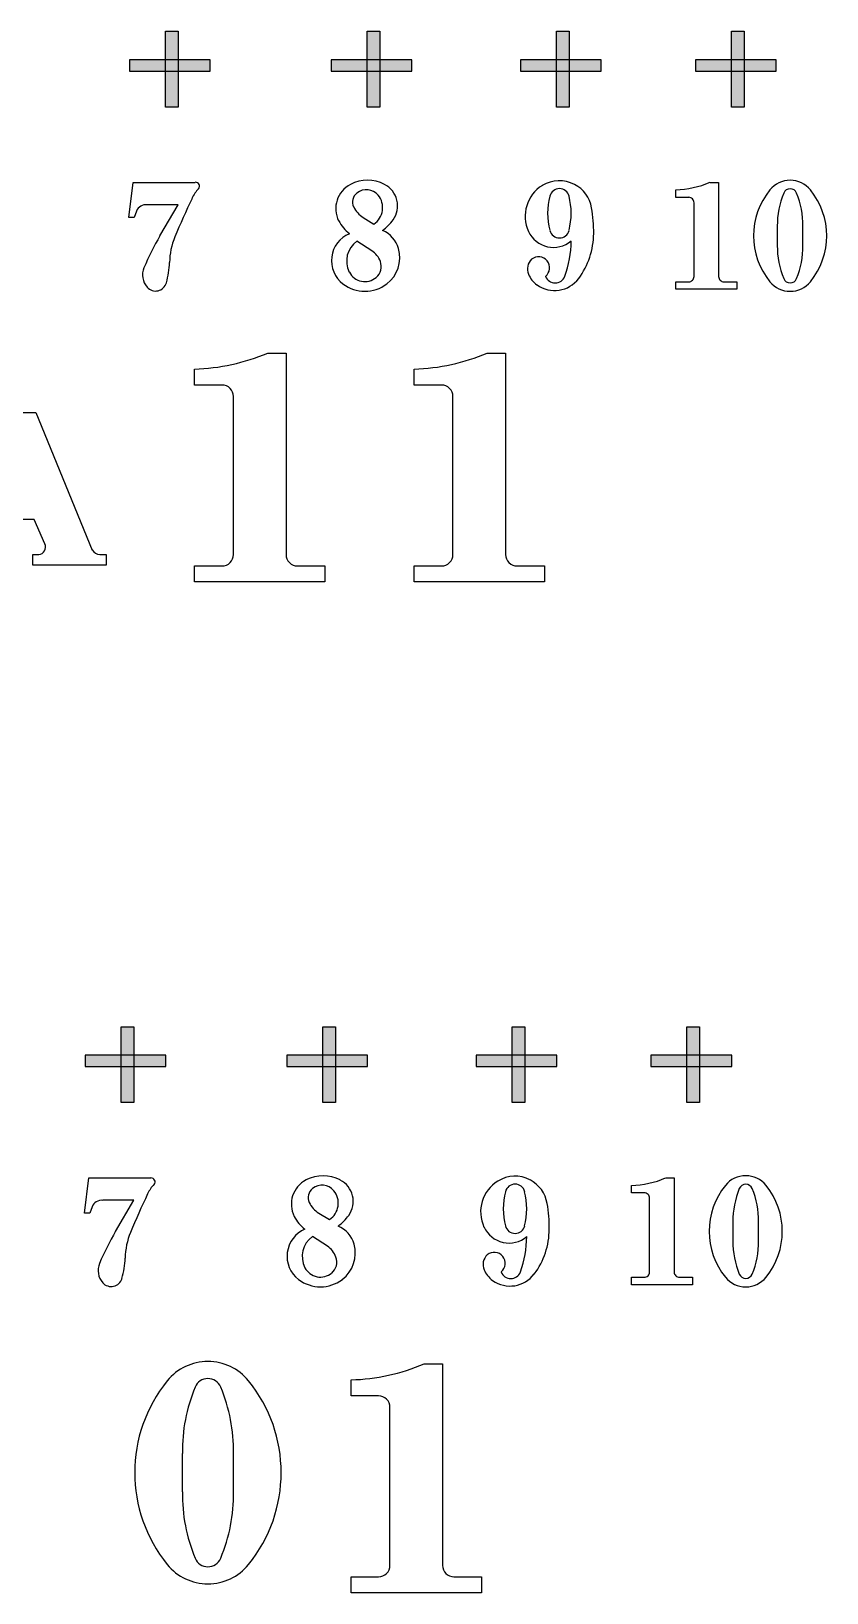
# Model space of a CAD drawing. Extents: x -30826 to 38793, y -30114 to 48793.
# Drawn here: x 6405 to 14217, y -30114 to -14776 of the extents above; entities that cross this region are included whole.
import ezdxf

# ---------------------------------------------------------------- set-up
doc = ezdxf.new("R2010")
doc.units = 13
doc.layers.add('APS_GEOMETRY', color=7, linetype='Continuous')
pattern_1 = [(0, (42247.752, 3325.471), (0, 8.4670712), [6.15787, -2.3092012]), (90, (42247.752, 3325.471), (-8.4670712, 5e-16), [6.15787, -2.3092012])]
pattern_2 = [(0, (44227.843, 3325.471), (0, 8.4670712), [6.15787, -2.3092012]), (90, (44227.843, 3325.471), (-8.4670712, 5e-16), [6.15787, -2.3092012])]
pattern_3 = [(0, (46087.0785, 3325.471), (0, 8.4670712), [6.15787, -2.3092012]), (90, (46087.0785, 3325.471), (-8.4670712, 5e-16), [6.15787, -2.3092012])]
pattern_4 = [(0, (47803.552, 3325.471), (0, 8.4670712), [6.15787, -2.3092012]), (90, (47803.552, 3325.471), (-8.4670712, 5e-16), [6.15787, -2.3092012])]
pattern_5 = [(0, (42683.837, 13103.735), (0, 8.4670712), [6.15787, -2.3092012]), (90, (42683.837, 13103.735), (-8.4670712, 5e-16), [6.15787, -2.3092012])]
pattern_6 = [(0, (44663.928, 13103.735), (0, 8.4670712), [6.15787, -2.3092012]), (90, (44663.928, 13103.735), (-8.4670712, 5e-16), [6.15787, -2.3092012])]
pattern_7 = [(0, (46523.163, 13103.735), (0, 8.4670712), [6.15787, -2.3092012]), (90, (46523.163, 13103.735), (-8.4670712, 5e-16), [6.15787, -2.3092012])]
pattern_8 = [(0, (48239.637, 13103.735), (0, 8.4670712), [6.15787, -2.3092012]), (90, (48239.637, 13103.735), (-8.4670712, 5e-16), [6.15787, -2.3092012])]

msp = doc.modelspace()

# ---------------------------------------------------------------- hatches: boundary and pattern name
at = {"true_color": 0xffffff}
h = msp.add_hatch(dxfattribs=at)
h.set_pattern_fill('ANGLE', scale=1.212179)
h.set_pattern_definition(pattern_5)
h.paths.add_polyline_path([(8163, -15056), (7849, -15056), (7849, -15168), (8163, -15168)])
h.paths.add_polyline_path([(7849, -15056), (7724, -15056), (7724, -15168), (7849, -15168)])
h.paths.add_polyline_path([(7724, -15056), (7371, -15056), (7371, -15168), (7724, -15168)])
h.paths.add_polyline_path([(7849, -15168), (7724, -15168), (7724, -15521), (7849, -15521)])
h.paths.add_polyline_path([(7849, -14776), (7724, -14776), (7724, -15056), (7849, -15056)])
h = msp.add_hatch(dxfattribs=at)
h.set_pattern_fill('ANGLE', scale=1.212179)
h.set_pattern_definition(pattern_5)
h.paths.add_polyline_path([(8163, -15056), (7849, -15056), (7849, -15168), (8163, -15168)])
h.paths.add_polyline_path([(7849, -15056), (7724, -15056), (7724, -15168), (7849, -15168)])
h.paths.add_polyline_path([(7724, -15056), (7371, -15056), (7371, -15168), (7724, -15168)])
h.paths.add_polyline_path([(7849, -15168), (7724, -15168), (7724, -15521), (7849, -15521)])
h.paths.add_polyline_path([(7849, -14776), (7724, -14776), (7724, -15056), (7849, -15056)])
h = msp.add_hatch(dxfattribs=at)
h.set_pattern_fill('ANGLE', scale=1.212179)
h.set_pattern_definition(pattern_6)
h.paths.add_polyline_path([(10143, -15056), (9829, -15056), (9829, -15168), (10143, -15168)])
h.paths.add_polyline_path([(9829, -15056), (9704, -15056), (9704, -15168), (9829, -15168)])
h.paths.add_polyline_path([(9704, -15056), (9351, -15056), (9351, -15168), (9704, -15168)])
h.paths.add_polyline_path([(9829, -15168), (9704, -15168), (9704, -15521), (9829, -15521)])
h.paths.add_polyline_path([(9829, -14776), (9704, -14776), (9704, -15056), (9829, -15056)])
h = msp.add_hatch(dxfattribs=at)
h.set_pattern_fill('ANGLE', scale=1.212179)
h.set_pattern_definition(pattern_6)
h.paths.add_polyline_path([(10143, -15056), (9829, -15056), (9829, -15168), (10143, -15168)])
h.paths.add_polyline_path([(9829, -15056), (9704, -15056), (9704, -15168), (9829, -15168)])
h.paths.add_polyline_path([(9704, -15056), (9351, -15056), (9351, -15168), (9704, -15168)])
h.paths.add_polyline_path([(9829, -15168), (9704, -15168), (9704, -15521), (9829, -15521)])
h.paths.add_polyline_path([(9829, -14776), (9704, -14776), (9704, -15056), (9829, -15056)])
h = msp.add_hatch(dxfattribs=at)
h.set_pattern_fill('ANGLE', scale=1.212179)
h.set_pattern_definition(pattern_7)
h.paths.add_polyline_path([(12002, -15056), (11688, -15056), (11688, -15168), (12002, -15168)])
h.paths.add_polyline_path([(11688, -15056), (11563, -15056), (11563, -15168), (11688, -15168)])
h.paths.add_polyline_path([(11563, -15056), (11210, -15056), (11210, -15168), (11563, -15168)])
h.paths.add_polyline_path([(11688, -15168), (11563, -15168), (11563, -15521), (11688, -15521)])
h.paths.add_polyline_path([(11688, -14776), (11563, -14776), (11563, -15056), (11688, -15056)])
h = msp.add_hatch(dxfattribs=at)
h.set_pattern_fill('ANGLE', scale=1.212179)
h.set_pattern_definition(pattern_7)
h.paths.add_polyline_path([(12002, -15056), (11688, -15056), (11688, -15168), (12002, -15168)])
h.paths.add_polyline_path([(11688, -15056), (11563, -15056), (11563, -15168), (11688, -15168)])
h.paths.add_polyline_path([(11563, -15056), (11210, -15056), (11210, -15168), (11563, -15168)])
h.paths.add_polyline_path([(11688, -15168), (11563, -15168), (11563, -15521), (11688, -15521)])
h.paths.add_polyline_path([(11688, -14776), (11563, -14776), (11563, -15056), (11688, -15056)])
h = msp.add_hatch(dxfattribs=at)
h.set_pattern_fill('ANGLE', scale=1.212179)
h.set_pattern_definition(pattern_8)
h.paths.add_polyline_path([(13719, -15056), (13404, -15056), (13404, -15168), (13719, -15168)])
h.paths.add_polyline_path([(13404, -15056), (13280, -15056), (13280, -15168), (13404, -15168)])
h.paths.add_polyline_path([(13280, -15056), (12927, -15056), (12927, -15168), (13280, -15168)])
h.paths.add_polyline_path([(13404, -15168), (13280, -15168), (13280, -15521), (13404, -15521)])
h.paths.add_polyline_path([(13404, -14776), (13280, -14776), (13280, -15056), (13404, -15056)])
h = msp.add_hatch(dxfattribs=at)
h.set_pattern_fill('ANGLE', scale=1.212179)
h.set_pattern_definition(pattern_8)
h.paths.add_polyline_path([(13719, -15056), (13404, -15056), (13404, -15168), (13719, -15168)])
h.paths.add_polyline_path([(13404, -15056), (13280, -15056), (13280, -15168), (13404, -15168)])
h.paths.add_polyline_path([(13280, -15056), (12927, -15056), (12927, -15168), (13280, -15168)])
h.paths.add_polyline_path([(13404, -15168), (13280, -15168), (13280, -15521), (13404, -15521)])
h.paths.add_polyline_path([(13404, -14776), (13280, -14776), (13280, -15056), (13404, -15056)])
h = msp.add_hatch(dxfattribs=at)
h.set_pattern_fill('ANGLE', scale=1.212179)
h.set_pattern_definition(pattern_1)
h.paths.add_polyline_path([(7727, -24834), (7413, -24834), (7413, -24946), (7727, -24946)])
h.paths.add_polyline_path([(7413, -24834), (7288, -24834), (7288, -24946), (7413, -24946)])
h.paths.add_polyline_path([(7288, -24834), (6935, -24834), (6935, -24946), (7288, -24946)])
h.paths.add_polyline_path([(7413, -24946), (7288, -24946), (7288, -25299), (7413, -25299)])
h.paths.add_polyline_path([(7413, -24555), (7288, -24555), (7288, -24834), (7413, -24834)])
h = msp.add_hatch(dxfattribs=at)
h.set_pattern_fill('ANGLE', scale=1.212179)
h.set_pattern_definition(pattern_1)
h.paths.add_polyline_path([(7727, -24834), (7413, -24834), (7413, -24946), (7727, -24946)])
h.paths.add_polyline_path([(7413, -24834), (7288, -24834), (7288, -24946), (7413, -24946)])
h.paths.add_polyline_path([(7288, -24834), (6935, -24834), (6935, -24946), (7288, -24946)])
h.paths.add_polyline_path([(7413, -24946), (7288, -24946), (7288, -25299), (7413, -25299)])
h.paths.add_polyline_path([(7413, -24555), (7288, -24555), (7288, -24834), (7413, -24834)])
h = msp.add_hatch(dxfattribs=at)
h.set_pattern_fill('ANGLE', scale=1.212179)
h.set_pattern_definition(pattern_2)
h.paths.add_polyline_path([(9707, -24834), (9393, -24834), (9393, -24946), (9707, -24946)])
h.paths.add_polyline_path([(9393, -24834), (9268, -24834), (9268, -24946), (9393, -24946)])
h.paths.add_polyline_path([(9268, -24834), (8915, -24834), (8915, -24946), (9268, -24946)])
h.paths.add_polyline_path([(9393, -24946), (9268, -24946), (9268, -25299), (9393, -25299)])
h.paths.add_polyline_path([(9393, -24555), (9268, -24555), (9268, -24834), (9393, -24834)])
h = msp.add_hatch(dxfattribs=at)
h.set_pattern_fill('ANGLE', scale=1.212179)
h.set_pattern_definition(pattern_2)
h.paths.add_polyline_path([(9707, -24834), (9393, -24834), (9393, -24946), (9707, -24946)])
h.paths.add_polyline_path([(9393, -24834), (9268, -24834), (9268, -24946), (9393, -24946)])
h.paths.add_polyline_path([(9268, -24834), (8915, -24834), (8915, -24946), (9268, -24946)])
h.paths.add_polyline_path([(9393, -24946), (9268, -24946), (9268, -25299), (9393, -25299)])
h.paths.add_polyline_path([(9393, -24555), (9268, -24555), (9268, -24834), (9393, -24834)])
h = msp.add_hatch(dxfattribs=at)
h.set_pattern_fill('ANGLE', scale=1.212179)
h.set_pattern_definition(pattern_3)
h.paths.add_polyline_path([(11566, -24834), (11252, -24834), (11252, -24946), (11566, -24946)])
h.paths.add_polyline_path([(11252, -24834), (11127, -24834), (11127, -24946), (11252, -24946)])
h.paths.add_polyline_path([(11127, -24834), (10774, -24834), (10774, -24946), (11127, -24946)])
h.paths.add_polyline_path([(11252, -24946), (11127, -24946), (11127, -25299), (11252, -25299)])
h.paths.add_polyline_path([(11252, -24555), (11127, -24555), (11127, -24834), (11252, -24834)])
h = msp.add_hatch(dxfattribs=at)
h.set_pattern_fill('ANGLE', scale=1.212179)
h.set_pattern_definition(pattern_3)
h.paths.add_polyline_path([(11566, -24834), (11252, -24834), (11252, -24946), (11566, -24946)])
h.paths.add_polyline_path([(11252, -24834), (11127, -24834), (11127, -24946), (11252, -24946)])
h.paths.add_polyline_path([(11127, -24834), (10774, -24834), (10774, -24946), (11127, -24946)])
h.paths.add_polyline_path([(11252, -24946), (11127, -24946), (11127, -25299), (11252, -25299)])
h.paths.add_polyline_path([(11252, -24555), (11127, -24555), (11127, -24834), (11252, -24834)])
h = msp.add_hatch(dxfattribs=at)
h.set_pattern_fill('ANGLE', scale=1.212179)
h.set_pattern_definition(pattern_4)
h.paths.add_polyline_path([(13283, -24834), (12968, -24834), (12968, -24946), (13283, -24946)])
h.paths.add_polyline_path([(12968, -24834), (12844, -24834), (12844, -24946), (12968, -24946)])
h.paths.add_polyline_path([(12844, -24834), (12490, -24834), (12490, -24946), (12844, -24946)])
h.paths.add_polyline_path([(12968, -24946), (12844, -24946), (12844, -25299), (12968, -25299)])
h.paths.add_polyline_path([(12968, -24555), (12844, -24555), (12844, -24834), (12968, -24834)])
h = msp.add_hatch(dxfattribs=at)
h.set_pattern_fill('ANGLE', scale=1.212179)
h.set_pattern_definition(pattern_4)
h.paths.add_polyline_path([(13283, -24834), (12968, -24834), (12968, -24946), (13283, -24946)])
h.paths.add_polyline_path([(12968, -24834), (12844, -24834), (12844, -24946), (12968, -24946)])
h.paths.add_polyline_path([(12844, -24834), (12490, -24834), (12490, -24946), (12844, -24946)])
h.paths.add_polyline_path([(12968, -24946), (12844, -24946), (12844, -25299), (12968, -25299)])
h.paths.add_polyline_path([(12968, -24555), (12844, -24555), (12844, -24834), (12968, -24834)])

# ---------------------------------------------------------------- linework, layer by layer
for points in [[(7724, -14776), (7849, -14776), (7849, -15521), (7724, -15521)], [(7724, -14776), (7849, -14776), (7849, -15521), (7724, -15521)], [(9704, -14776), (9829, -14776), (9829, -15521), (9704, -15521)], [(9704, -14776), (9829, -14776), (9829, -15521), (9704, -15521)], [(11563, -14776), (11688, -14776), (11688, -15521), (11563, -15521)], [(11563, -14776), (11688, -14776), (11688, -15521), (11563, -15521)], [(13280, -14776), (13404, -14776), (13404, -15521), (13280, -15521)], [(13280, -14776), (13404, -14776), (13404, -15521), (13280, -15521)], [(7371, -15168), (8163, -15168), (8163, -15056), (7371, -15056)], [(7371, -15168), (8163, -15168), (8163, -15056), (7371, -15056)], [(9351, -15168), (10143, -15168), (10143, -15056), (9351, -15056)], [(9351, -15168), (10143, -15168), (10143, -15056), (9351, -15056)], [(11210, -15168), (12002, -15168), (12002, -15056), (11210, -15056)], [(11210, -15168), (12002, -15168), (12002, -15056), (11210, -15056)], [(12927, -15168), (13719, -15168), (13719, -15056), (12927, -15056)], [(12927, -15168), (13719, -15168), (13719, -15056), (12927, -15056)], [(7288, -24555), (7413, -24555), (7413, -25299), (7288, -25299)], [(7288, -24555), (7413, -24555), (7413, -25299), (7288, -25299)], [(9268, -24555), (9393, -24555), (9393, -25299), (9268, -25299)], [(9268, -24555), (9393, -24555), (9393, -25299), (9268, -25299)], [(11127, -24555), (11252, -24555), (11252, -25299), (11127, -25299)], [(11127, -24555), (11252, -24555), (11252, -25299), (11127, -25299)], [(12844, -24555), (12968, -24555), (12968, -25299), (12844, -25299)], [(12844, -24555), (12968, -24555), (12968, -25299), (12844, -25299)], [(6935, -24946), (7727, -24946), (7727, -24834), (6935, -24834)], [(6935, -24946), (7727, -24946), (7727, -24834), (6935, -24834)], [(8915, -24946), (9707, -24946), (9707, -24834), (8915, -24834)], [(8915, -24946), (9707, -24946), (9707, -24834), (8915, -24834)], [(10774, -24946), (11566, -24946), (11566, -24834), (10774, -24834)], [(10774, -24946), (11566, -24946), (11566, -24834), (10774, -24834)], [(12490, -24946), (13283, -24946), (13283, -24834), (12490, -24834)], [(12490, -24946), (13283, -24946), (13283, -24834), (12490, -24834)]]:
    msp.add_lwpolyline(points, close=True)
at = {"layer": 'APS_GEOMETRY', "ltscale": 1000}
for p, q in [((7364, -16607), (7406, -16261)), ((7406, -16261), (8015, -16261)), ((12735, -16408), (12735, -16334)), ((12861, -16408), (12735, -16408)), ((13071, -16261), (13155, -16261)), ((13155, -16261), (13155, -17185)), ((7438, -16544), (7417, -16607)), ((7847, -16481), (7543, -16481)), ((7669, -16786), (7847, -16481)), ((12913, -17185), (12913, -16460)), ((7417, -16607), (7364, -16607)), ((9665, -16607, 70000000), (9770, -16670, 70000000)), ((13731, -16691), (13731, -16880)), ((13983, -16880), (13983, -16691)), ((9749, -16933, 70000000), (9602, -16838, 70000000)), ((12735, -17311), (12735, -17237)), ((12735, -17237), (12861, -17237)), ((13333, -17311), (12735, -17311)), ((13207, -17237), (13333, -17237)), ((13333, -17237), (13333, -17311)), ((8728, -17938), (8907, -17938)), ((8907, -17938), (8907, -19916)), ((10883, -17938), (11063, -17938)), ((11063, -17938), (11063, -19916)), ((8008, -18252), (8008, -18095)), ((10164, -18252), (10164, -18095)), ((8278, -18252), (8008, -18252)), ((8390, -19916), (8390, -18365)), ((10434, -18252), (10164, -18252)), ((10546, -19916), (10546, -18365)), ((6315, -18522, -100000000), (6450, -18522, -100000000)), ((6450, -18522, -100000000), (7005, -19872, -100000000)), ((6435, -19572, -100000000), (5970, -19572, -100000000)), ((6540, -19812, -100000000), (6435, -19572, -100000000)), ((6420, -20022, -100000000), (6420, -19917, -100000000)), ((6420, -19917, -100000000), (6480, -19917, -100000000)), ((7080, -19917, -100000000), (7140, -19917, -100000000)), ((7140, -19917, -100000000), (7140, -20022, -100000000)), ((7140, -20022, -100000000), (6420, -20022, -100000000)), ((8008, -20185), (8008, -20028)), ((8008, -20028), (8278, -20028)), ((9020, -20028), (9289, -20028)), ((9289, -20028), (9289, -20185)), ((10164, -20185), (10164, -20028)), ((10164, -20028), (10434, -20028)), ((11175, -20028), (11445, -20028)), ((11445, -20028), (11445, -20185)), ((9289, -20185), (8008, -20185)), ((11445, -20185), (10164, -20185)), ((6928, -26385), (6970, -26039)), ((6970, -26039), (7579, -26039)), ((12635, -26039), (12719, -26039)), ((12719, -26039), (12719, -26963)), ((12299, -26186), (12299, -26112)), ((12425, -26186), (12299, -26186)), ((7002, -26322), (6981, -26385)), ((7411, -26259), (7107, -26259)), ((7233, -26564), (7411, -26259)), ((12477, -26963), (12477, -26238)), ((6981, -26385), (6928, -26385)), ((9229, -26385, 70000000), (9334, -26448, 70000000)), ((13295, -26469), (13295, -26658)), ((13547, -26658), (13547, -26469)), ((9313, -26711, 70000000), (9166, -26616, 70000000)), ((12299, -27089), (12299, -27015)), ((12299, -27015), (12425, -27015)), ((12897, -27089), (12299, -27089)), ((12771, -27015), (12897, -27015)), ((12897, -27015), (12897, -27089)), ((10264, -27866), (10444, -27866)), ((10444, -27866), (10444, -29844)), ((9545, -28181), (9545, -28023)), ((9815, -28181), (9545, -28181)), ((9927, -29844), (9927, -28293)), ((7888, -28745, -420000000), (7888, -29123, -420000000)), ((8392, -29123, -420000000), (8392, -28745, -420000000)), ((9545, -30114), (9545, -29956)), ((9545, -29956), (9815, -29956)), ((10556, -29956), (10826, -29956)), ((10826, -29956), (10826, -30114)), ((10826, -30114), (9545, -30114))]:
    msp.add_line(p, q, dxfattribs=at)
for centre, radius, start, end in [((9707, -16605, 70000000), 365, 62.5665, 117.4358), ((11590, -16559, 70000000), 315, 61.9351, 121.8855), ((13857, -16498), 258, 39.4246, 140.5742), ((8347, -16592), 403, 138.2047, 154.4181), ((8019, -16298), 37.9, 318.3432, 94.7888), ((9663, -16519, 70000000), 268, 117.5391, 206.6032), ((9673, -16454, 70000000), 113, 128.7858, 205.224), ((9697, -16483, 70000000), 150, 39.7575, 128.8194), ((9662, -16509, 70000000), 194, 303.9833, 39.1627), ((9767, -16491, 70000000), 236, 324.5354, 62.7195), ((11612, -16594, 70000000), 357, 121.7716, 204.5865), ((12153, -16564, 70000000), 677, 165.6392, 194.3612), ((11592, -16420, 70000000), 97.5, 14.1252, 165.8748), ((11030, -16564, 70000000), 677, 345.639, 14.361), ((11592, -16564, 70000000), 319, 9.4445, 62.6087), ((12710, -15416), 918, 271.5435, 293.1341), ((12861, -16460), 52.2, 359.7005, 90.3046), ((14215, -16786), 717, 140.978, 219.022), ((14549, -16681), 818, 157.3554, 180.7336), ((13857, -16392), 68.1, 22.4033, 157.5972), ((13165, -16681), 818, 359.2637, 22.6421), ((13499, -16786), 717, 320.9786, 39.0222), ((7533, -16583), 103, 84.3647, 157.5628), ((13899, -19274), 6568, 154.2316, 157.8405), ((9790, -16400, 70000000), 241, 204.9714, 239.0062), ((10587, -16749, 70000000), 1341, 359.354, 10.1733), ((9759, -16466, 70000000), 376, 207.2247, 232.3882), ((9576, -16349, 70000000), 474, 305.9917, 324.0003), ((10088, -18192), 2798, 149.8265, 157.0423), ((8450, -17060), 687, 157.4358, 179.0267), ((9641, -17030, 70000000), 288, 112.9442, 232.5058), ((9743, -17033, 70000000), 241, 125.8127, 207.0465), ((9748, -16986, 70000000), 274, 15.6984, 67.149), ((11533, -16630, 70000000), 270, 204.551, 310.0882), ((11592, -16709, 70000000), 97.5, 194.1267, 345.8733), ((10683, -16830, 70000000), 1024, 339.7935, 359.5949), ((11172, -16757, 70000000), 756, 323.6671, 359.4651), ((9637, -17109, 70000000), 209, 19.8865, 57.4435), ((9699, -17000, 70000000), 325, 307.4235, 15.7082), ((11408, -17112, 70000000), 131, 132.9406, 202.8714), ((11387, -17100, 70000000), 108, 309.0946, 129.0946), ((14549, -16891), 818, 179.2651, 202.6435), ((13165, -16891), 818, 337.3554, 0.7336), ((7676, -17170), 178, 156.9767, 221.9468), ((6959, -17023), 805, 343.8223, 358.2399), ((9681, -17064, 70000000), 171, 207.3768, 310.0025), ((9700, -17086, 70000000), 142, 310.1014, 20.0305), ((11522, -17061, 70000000), 256, 203.4103, 233.9084), ((7626, -17217), 111, 221.393, 343.6587), ((9681, -16977, 70000000), 354, 232.5892, 307.4089), ((11544, -17028, 70000000), 295, 234.2129, 323.2789), ((11550, -17148, 70000000), 101, 200.5623, 339.436), ((12861, -17185), 52.2, 269.6962, 0.3038), ((13207, -17185), 52.2, 179.7005, 270.3046), ((13857, -17073), 258, 219.4241, 320.5759), ((13857, -17180), 68.1, 202.4119, 337.5881), ((7955, -16130), 1965, 271.5435, 293.1341), ((10111, -16130), 1965, 271.5435, 293.1341), ((8279, -18364), 112, 359.7005, 90.3046), ((10434, -18364), 112, 359.7005, 90.3046), ((6471, -19842, -100000000), 75.2, 276.7681, 23.745), ((7080, -19831, -100000000), 85.4, 208.2196, 269.8559), ((8279, -19916), 112, 269.6962, 0.3038), ((9019, -19916), 112, 179.7005, 270.3046), ((10434, -19916), 112, 269.6962, 0.3038), ((11175, -19916), 112, 179.7005, 270.3046), ((7583, -26077), 37.9, 318.3432, 94.7888), ((9227, -26297, 70000000), 268, 117.5391, 206.6032), ((9271, -26383, 70000000), 365, 62.5665, 117.4358), ((9331, -26270, 70000000), 236, 324.5354, 62.7195), ((11175, -26373, 70000000), 357, 121.7716, 204.5865), ((11154, -26337, 70000000), 315, 61.9351, 121.8855), ((11156, -26342, 70000000), 319, 9.4445, 62.6087), ((12274, -25195), 918, 271.5435, 293.1341), ((13421, -26276), 258, 39.4246, 140.5742), ((13463, -29052), 6568, 154.2316, 157.8405), ((7911, -26370), 403, 138.2047, 154.4181), ((9237, -26232, 70000000), 113, 128.7858, 205.224), ((9261, -26261, 70000000), 150, 39.7575, 128.8194), ((9226, -26287, 70000000), 194, 303.9833, 39.1627), ((11717, -26343, 70000000), 677, 165.6392, 194.3612), ((11156, -26198, 70000000), 97.5, 14.1252, 165.8748), ((10594, -26343, 70000000), 677, 345.639, 14.361), ((12425, -26238), 52.2, 359.7005, 90.3046), ((13779, -26564), 717, 140.978, 219.022), ((14113, -26459), 818, 157.3554, 180.7336), ((13421, -26170), 68.1, 22.4033, 157.5972), ((12729, -26459), 818, 359.2637, 22.6421), ((13063, -26564), 717, 320.9786, 39.0222), ((7097, -26362), 103, 84.3647, 157.5628), ((9353, -26178, 70000000), 241, 204.9714, 239.0062), ((10151, -26527, 70000000), 1341, 359.354, 10.1733), ((9322, -26245, 70000000), 376, 207.2247, 232.3882), ((9139, -26128, 70000000), 474, 305.9917, 324.0003), ((9312, -26764, 70000000), 274, 15.6984, 67.149), ((11097, -26409, 70000000), 270, 204.551, 310.0882), ((11156, -26487, 70000000), 97.5, 194.1267, 345.8733), ((9652, -27970), 2798, 149.8265, 157.0423), ((8014, -26838), 687, 157.4358, 179.0267), ((9205, -26808, 70000000), 288, 112.9442, 232.5058), ((9307, -26811, 70000000), 241, 125.8127, 207.0465), ((10247, -26608, 70000000), 1024, 339.7935, 359.5949), ((10736, -26535, 70000000), 756, 323.6671, 359.4651), ((14113, -26669), 818, 179.2651, 202.6435), ((12729, -26669), 818, 337.3554, 0.7336), ((6523, -26802), 805, 343.8223, 358.2399), ((9201, -26887, 70000000), 209, 19.8865, 57.4435), ((9264, -26865, 70000000), 142, 310.1014, 20.0305), ((9262, -26778, 70000000), 325, 307.4235, 15.7082), ((10972, -26890, 70000000), 131, 132.9406, 202.8714), ((10951, -26878, 70000000), 108, 309.0946, 129.0946), ((7240, -26949), 178, 156.9767, 221.9468), ((9245, -26842, 70000000), 171, 207.3768, 310.0025), ((11086, -26839, 70000000), 256, 203.4103, 233.9084), ((11108, -26806, 70000000), 295, 234.2129, 323.2789), ((11114, -26927, 70000000), 101, 200.5623, 339.436), ((12425, -26963), 52.2, 269.6962, 0.3038), ((12771, -26963), 52.2, 179.7005, 270.3046), ((13421, -26958), 68.1, 202.4119, 337.5881), ((7190, -26995), 111, 221.393, 343.6587), ((9245, -26755, 70000000), 354, 232.5892, 307.4089), ((13421, -26851), 258, 219.4241, 320.5759), ((8140, -28359, -420000000), 517, 39.4246, 140.5742), ((9492, -26058), 1965, 271.5435, 293.1341), ((8855, -28934, -420000000), 1434, 140.978, 219.022), ((8140, -28146, -420000000), 136, 22.4033, 157.5972), ((7425, -28934, -420000000), 1434, 320.9786, 39.0222), ((9525, -28724, -420000000), 1636, 157.3554, 180.7336), ((6756, -28724, -420000000), 1636, 359.2637, 22.6421), ((9815, -28292), 112, 359.7005, 90.3046), ((9525, -29144, -420000000), 1636, 179.2651, 202.6435), ((6756, -29144, -420000000), 1636, 337.3554, 0.7336), ((8140, -29509, -420000000), 517, 219.4241, 320.5759), ((8140, -29722, -420000000), 136, 202.4119, 337.5881), ((9815, -29845), 112, 269.6962, 0.3038), ((10556, -29845), 112, 179.7005, 270.3046)]:
    msp.add_arc(centre, radius, start, end, dxfattribs=at)

doc.saveas('drawing.dxf')
